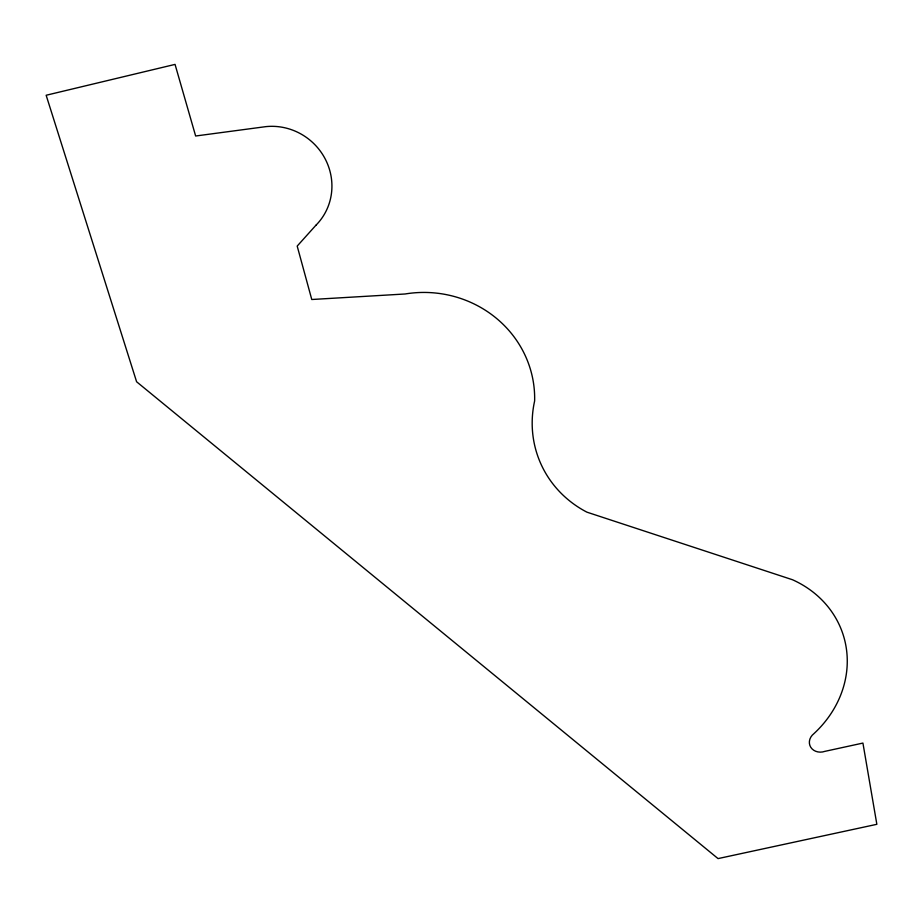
<?xml version="1.0" encoding="UTF-8"?>
<svg xmlns="http://www.w3.org/2000/svg" width="923" height="923" viewBox="0 0 923 923"><rect width="100%" height="100%" fill="white"/><g stroke="black" fill="none" stroke-linecap="round" stroke-linejoin="round"><path stroke-width="1.38" d="M315.897 225.27L297.194 246.083L311.766 299.502L405.07 293.987A110.379 105.51 2.1 0 1 534.625 400.974A111.51 104.853 -21.3 0 0 586.913 512.161L792.545 579.759A108.695 96.43 -17.3 0 1 813.994 733.577A12.161 10.534 -18.5 0 0 810.706 747.18A12.161 10.534 -18.5 0 0 824.885 751.357L862.924 743.073L876.85 824.308L718.048 858.598L136.604 381.764L46.15 95.254L175.047 64.402L195.641 136.004L265.962 126.624A58.818 56.58 41.7 0 1 325.542 159.598A58.818 56.58 41.7 0 1 315.897 225.27"/></g></svg>
